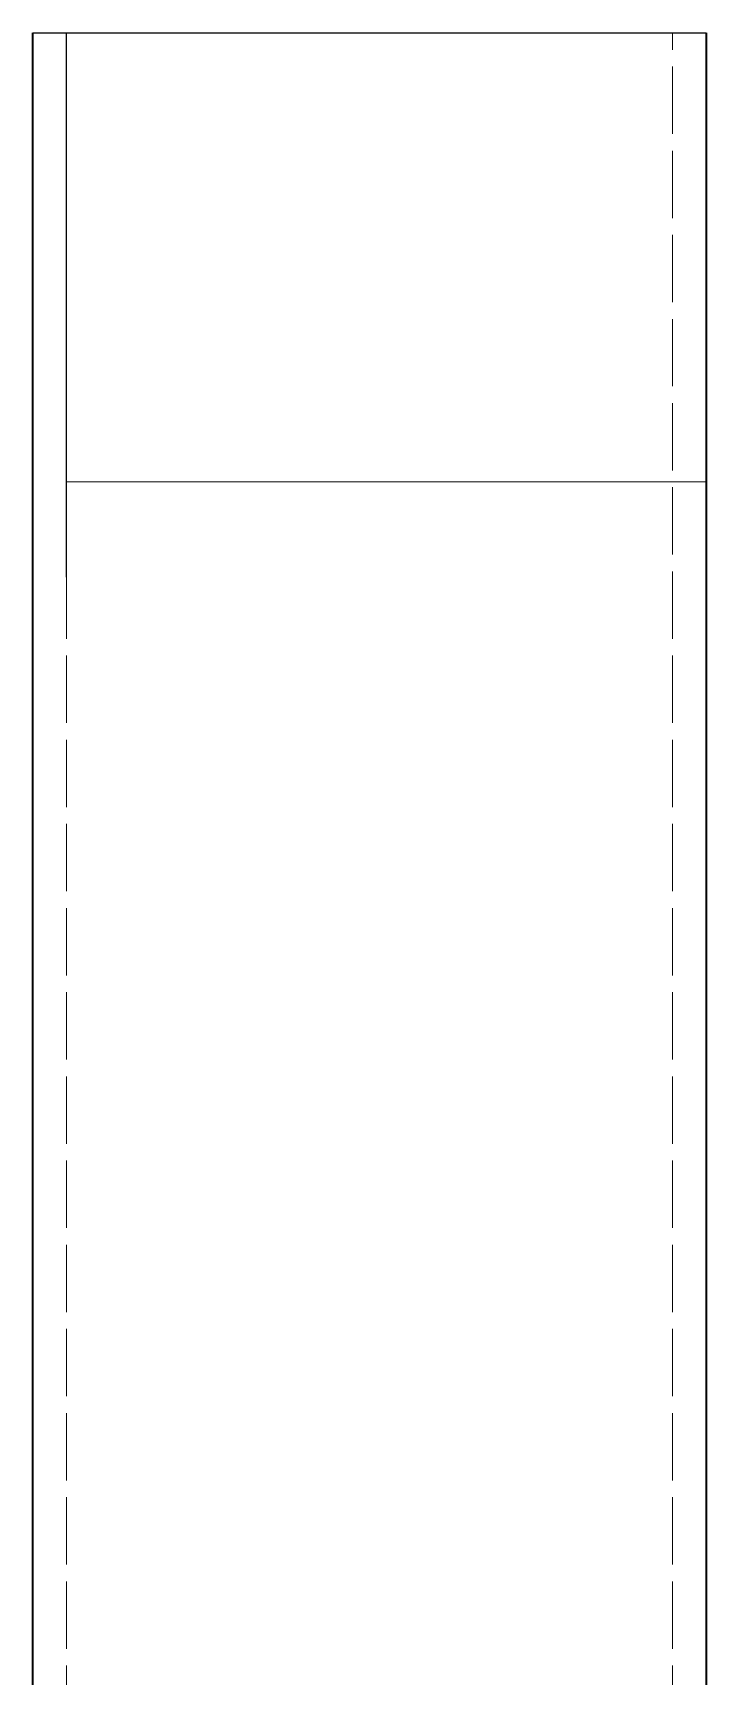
# Model space of a CAD drawing. Header units: millimetres. Extents: x 0 to 87554, y -20854 to 20404.
# Drawn here: x 9891.4 to 10011.4, y 10570.6 to 10863.5 of the extents above; entities that cross this region are included whole.
import ezdxf

# ---------------------------------------------------------------- set-up
doc = ezdxf.new("R2010")
doc.units = ezdxf.units.MM
doc.linetypes.add('ACAD_ISO02W100', pattern=[15, 12, -3])
doc.layers.get('0').update_dxf_attribs({"lineweight": 15})
doc.layers.add('00', color=7, linetype='Continuous')
doc.layers.add('DAS', color=3, linetype='ACAD_ISO02W100', lineweight=18)
doc.layers.add('粗实线层', color=7, linetype='Continuous', lineweight=35)

# ---------------------------------------------------------------- blocks, each defined once
blk = doc.blocks.new('vf34e')
at = {"color": 87, "ltscale": 2}
blk.add_line((120, -80), (6, -80), dxfattribs=at)
at = {"layer": '00', "color": 87}
for p, q in [((0, 0), (6, 0)), ((6, 0), (120, 0)), ((6, -97), (6, 0))]:
    blk.add_line(p, q, dxfattribs=at)
at = {"layer": 'DAS', "color": 87}
for p, q in [((114, -1293), (114, 0)), ((6, -1293), (6, -97))]:
    blk.add_line(p, q, dxfattribs=at)
at = {"layer": '粗实线层', "color": 87}
for p, q in [((0, -1390), (0, 0)), ((120, 0), (120, -1390))]:
    blk.add_line(p, q, dxfattribs=at)

msp = doc.modelspace()

# ---------------------------------------------------------------- block references
at = {"lineweight": -3}
msp.add_blockref('vf34e', (9891.412, 10863.523), dxfattribs=at)

doc.saveas('drawing.dxf')
